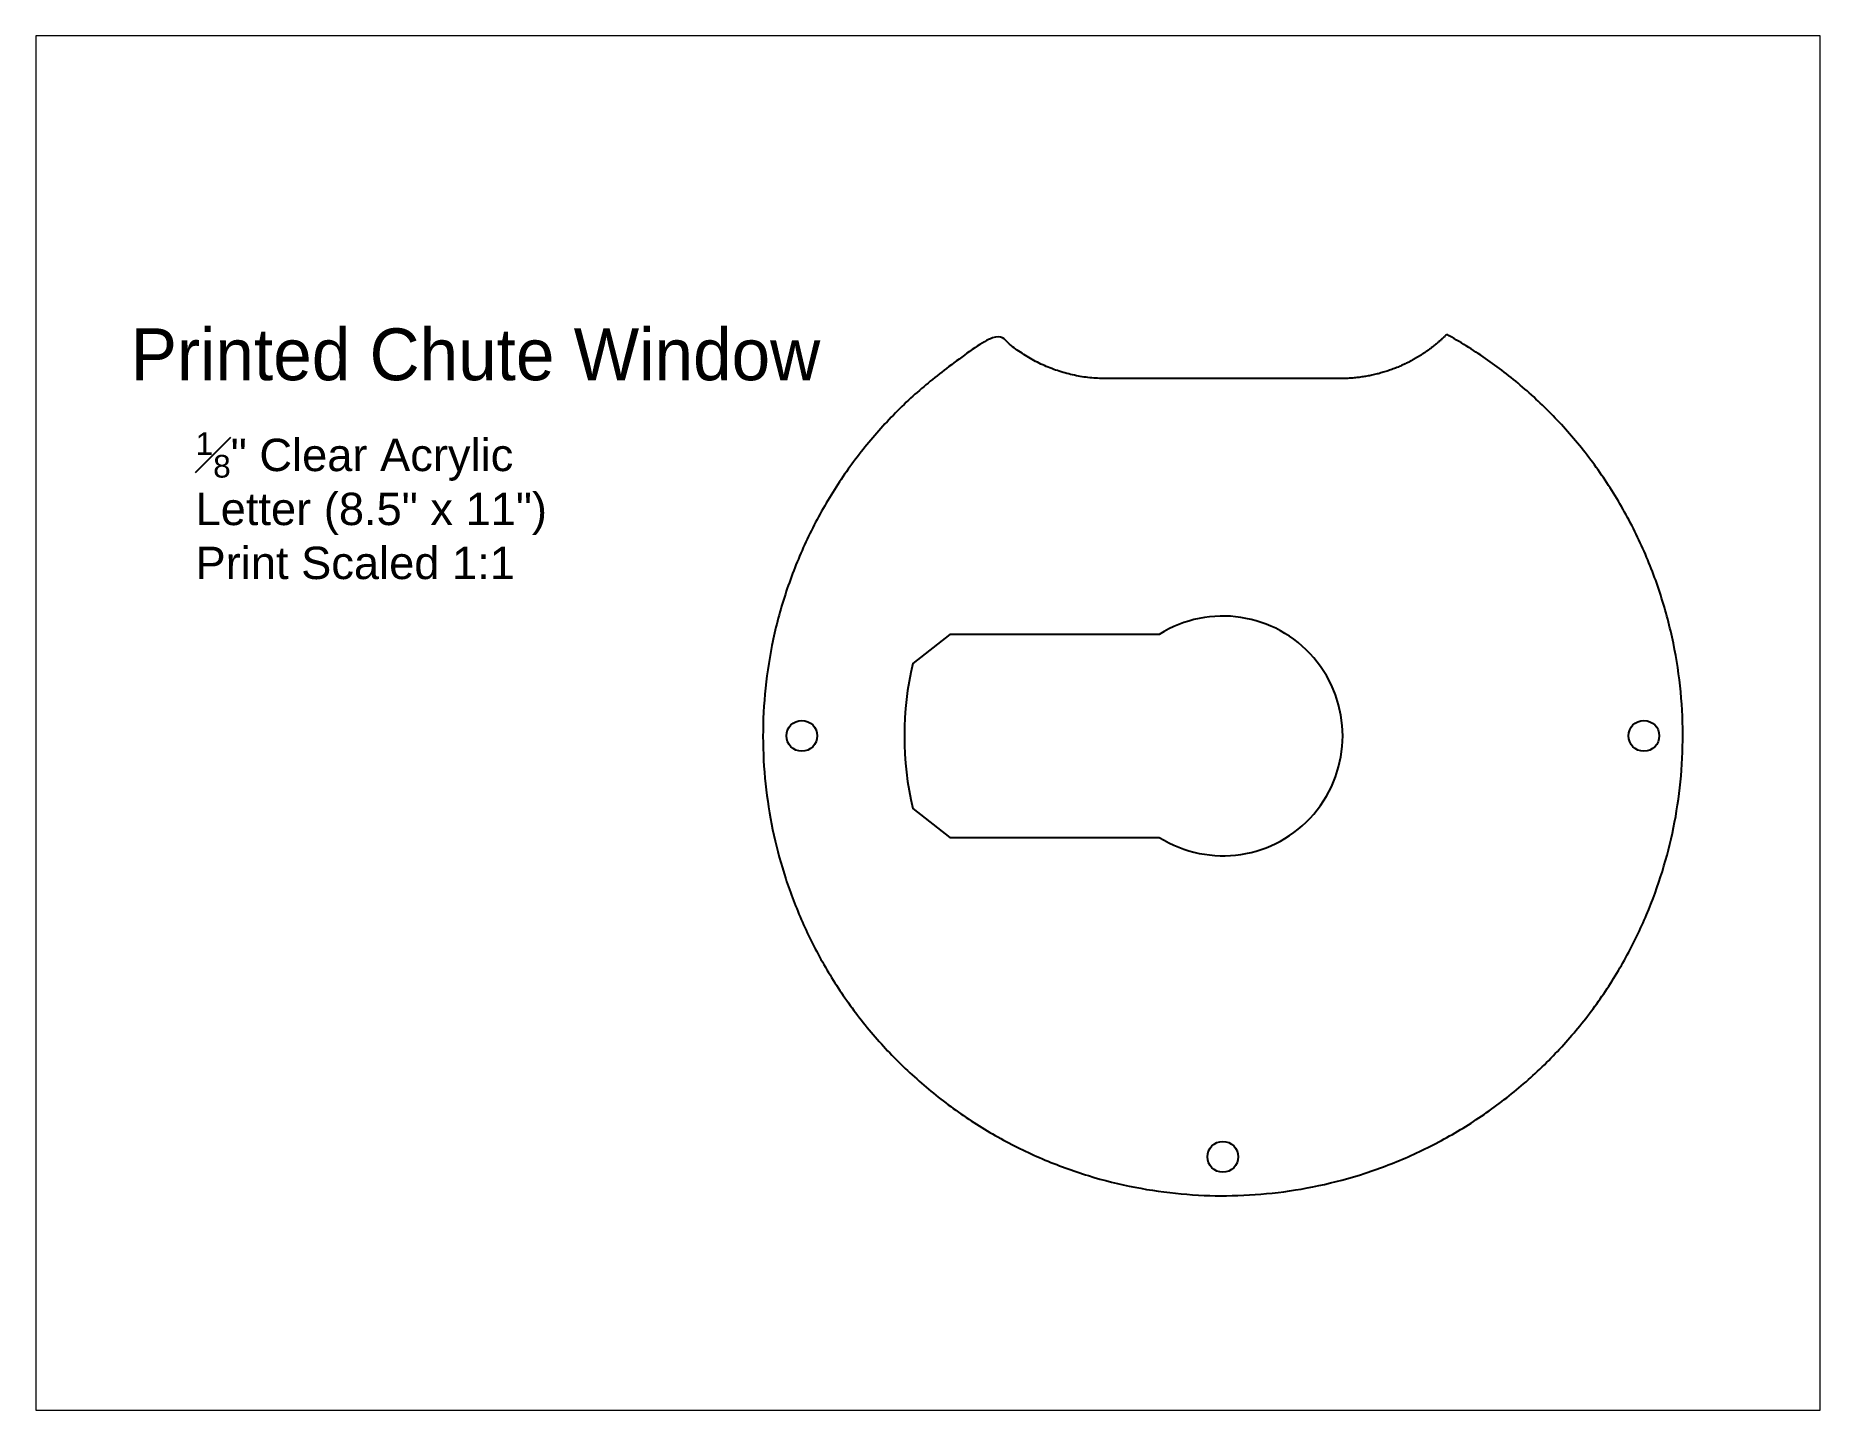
# Paper-space layout '0.125in Acrylic - Printed Chute Window (2)' of a CAD drawing. Header units: millimetres. Extents: x -1 to 275, y -1 to 211.
# The model-space entities are those that its viewports show. They can reach past a viewport. Long polylines and large blocks are cut down to what shows.
import ezdxf

# ---------------------------------------------------------------- set-up
doc = ezdxf.new("R2010")
doc.units = ezdxf.units.MM
doc.header["$MEASUREMENT"] = 0
for name, color, linetype in [('0.125in_Acrylic-T1-0.250_1FL_Contour', 7, 'Continuous'), ('0.125in_Acrylic-T1-0.250_1FL_ThruPocket', 4, 'Continuous'), ('0.125in_Acrylic-T5_0.188in_Drill', 30, 'Continuous')]:
    doc.layers.add(name, color=color, linetype=linetype)
doc.layers.add('AM_VIEWS', color=1, linetype='Continuous', lineweight=15, plot=False)

msp = doc.modelspace()

# ---------------------------------------------------------------- linework, layer by layer
at = {"layer": '0.125in_Acrylic-T1-0.250_1FL_Contour'}
msp.add_rational_spline([(695.25, 2681.92), (743.2, 2655.19), (729.39, 2602.05), (715.58, 2548.91), (660.67, 2548.91), (605.77, 2548.91), (591.96, 2602.05), (578.14, 2655.19), (626.1, 2681.92), (632.87, 2675.08), (642.57, 2675.08), (660.67, 2675.08), (678.77, 2675.08), (688.48, 2675.08), (695.25, 2681.92)], [1, 0.79106685679, 1, 0.79106685679, 1, 0.79106685679, 1, 0.79106685679, 1, 0.921360339802, 1, 1, 1, 0.921360339802, 1], degree=2, knots=[0, 0, 0, 1.316491, 1.316491, 2.632981, 2.632981, 3.949472, 3.949472, 5.265962, 5.265962, 6.064424, 6.064424, 7.064424, 7.064424, 7.862885, 7.862885, 7.862885], dxfattribs=at)
at = {"layer": '0.125in_Acrylic-T1-0.250_1FL_ThruPocket'}
msp.add_lwpolyline([(618.51, 2604.23), (650.85, 2604.23, 1.807062), (650.85, 2635.58), (618.51, 2635.58), (612.79, 2631.1, 0.115271), (612.79, 2608.72)], format="xyb", close=True, dxfattribs=at)
at = {"layer": '0.125in_Acrylic-T5_0.188in_Drill'}
for centre in [(595.67, 2619.91), (725.67, 2619.91), (660.67, 2554.91)]:
    msp.add_circle(centre, 2.38, dxfattribs=at)

# ---------------------------------------------------------------- texts
at = {"linetype": 'Continuous', "attachment_point": 1}
for s, width, insert, char_height in [('\\A1;Printed Chute Window', 256.5651, (492.07, 2682.82), 8), ('\\A1;{\\fArial|b0|i0|c0|p34;\\H0.7x;\\S1#8;\\H1.4286x;" Clear Acrylic\\H1x;\\PLetter (8.5" x 11")\\PPrint Scaled 1:1}', 171.1858, (502.07, 2666.79), 5)]:
    msp.add_mtext_dynamic_manual_height_columns(s, width=width, gutter_width=1, heights=[0], dxfattribs=dict(at, insert=insert, char_height=char_height))

psp = doc.layouts.new('0.125in Acrylic - Printed Chute Window (2)')

# ---------------------------------------------------------------- viewports
at = {"layer": 'AM_VIEWS', "view_twist_angle": 360}
psp.add_viewport(center=(137.03, 105.13), size=(275.51, 212.2399), view_center_point=(615.15, 2621.9), view_height=212.2399, dxfattribs=at)

doc.saveas('drawing.dxf')
